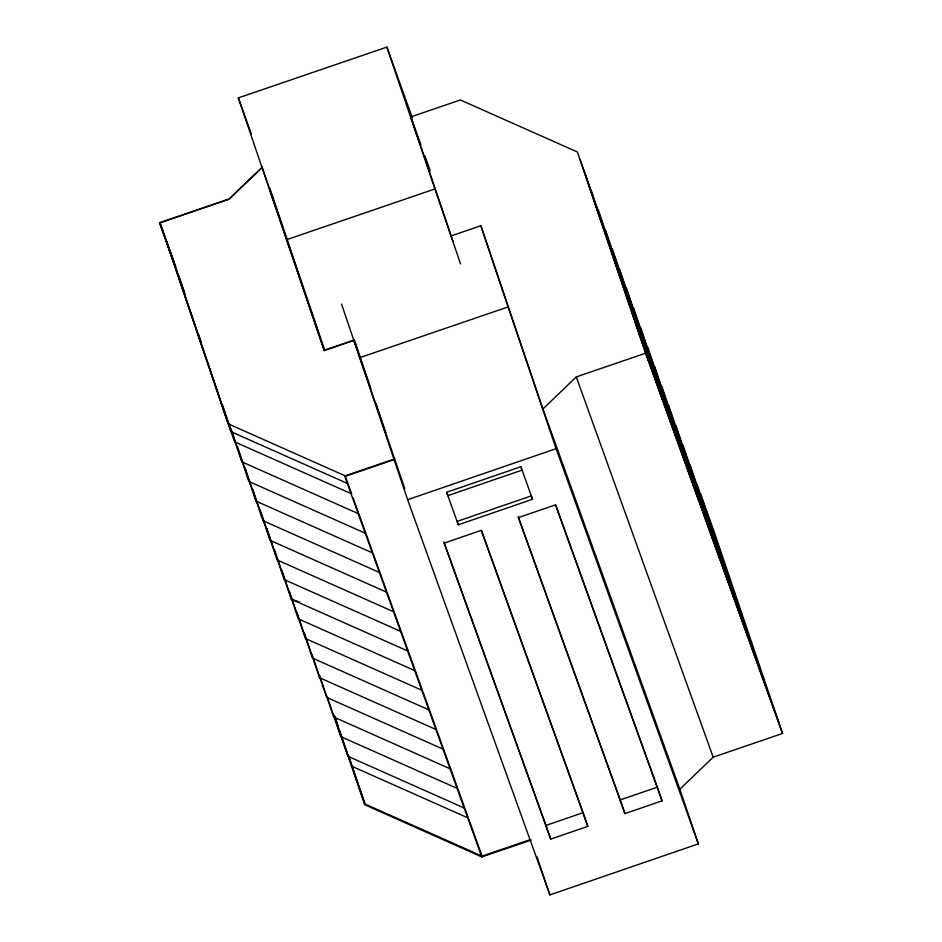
<?xml version="1.0" encoding="UTF-8"?>
<svg xmlns="http://www.w3.org/2000/svg" width="942" height="942" viewBox="0 0 942 942"><rect width="100%" height="100%" fill="white"/><g stroke="black" fill="none" stroke-linecap="round" stroke-linejoin="round"><path stroke-width="1.41" d="M262.594 166.84L229.259 198.903L159.94 222.606L228.094 423.782L345.184 475.84L394.698 458.907M679.853 789.243L542.945 408.981L576.28 376.918L645.6 353.215L782.508 733.477L713.188 757.18L679.853 789.243L698.363 843.879L549.904 894.9L407.627 499.696L341.546 304.054M404.789 488.592L353.968 340.427L324.272 350.589L238.338 97.886L386.879 47.1L412.255 117.573M453.008 241.352L410.842 116.902L460.355 99.97L577.446 152.027L645.6 353.215M286.403 239.751L434.945 188.953L386.879 47.1M451.159 235.9L480.867 225.739L542.945 408.981M359.526 357.725L508.056 306.939L480.867 225.739M394.333 459.543L344.819 476.464L481.798 856.961L531.312 840.029M407.627 499.696L556.086 448.686L698.363 843.879M446.649 492.266L520.879 466.761L532.524 499.26L458.295 524.776L446.649 492.266L447.803 495.645L522.033 470.14L520.879 466.761M443.918 541.862L546.007 825.416L583.122 812.663L587.784 826.369L550.67 839.122L444.106 543.122L481.221 530.37L587.784 826.369M518.147 516.357L620.236 799.899L657.351 787.147L662.026 800.853L624.911 813.617L518.336 517.617L555.45 504.865L662.026 800.853M530.228 839.652L482.08 856.101L365.001 804.044L334.422 716.167M274.358 549.327L291.255 599.218L299.591 602.126M291.255 599.218L408.345 651.275L401.28 631.646L284.19 579.589L266.822 528.321M450.712 769.049L333.656 716.98L319.573 675.414M351.319 766.046L468.41 818.103L465.313 809.519M481.798 856.961L364.636 804.68L339.261 729.756M779.128 723.527L645.058 351.119L580.272 159.893M576.28 376.918L713.188 757.18M555.756 504.983L657.351 787.147M410.842 116.902L420.803 144.562M424.783 155.618L430.258 170.832M481.527 530.487L583.122 812.663M238.338 97.886L251.279 133.823M345.184 475.84L348.01 483.705L230.931 431.648L166.145 240.422L169.807 250.607M348.469 484.977L351.684 493.891L234.593 441.833L170.278 251.997L173.646 261.275M353.12 497.894L358.396 512.554M366.414 534.821L372.537 551.835M380.544 574.078L386.667 591.081M394.686 613.336L400.809 630.339M408.816 652.582L414.939 669.597M422.946 691.84L429.069 708.843M437.076 731.098L443.199 748.101M457.317 787.312L443.67 749.408L326.591 697.351L312.038 654.396M468.892 819.458L481.597 854.747M159.94 222.606L175.871 266.845M184.397 292.185L159.492 222.995L228.812 199.304L262.229 167.464L324.272 350.589M434.945 188.953L460.556 263.925M532.524 499.26L531.37 495.881L457.141 521.397L458.295 524.776M620.236 799.899L624.911 813.617M546.007 825.416L550.67 839.122M782.508 733.477L714.342 532.289L700.66 494.291L765.457 685.517M697.127 484.482L761.913 675.708M690.062 464.853L754.848 656.079M682.997 445.225L747.783 636.451M675.932 425.596L740.718 616.822M668.867 405.967L733.653 597.204M661.802 386.35L726.588 577.576M654.737 366.721L719.523 557.947M647.672 347.092L712.458 538.318M640.607 327.463L705.393 518.689M633.542 307.834L698.328 499.06M626.465 288.205L691.251 479.443M619.4 268.588L684.186 459.814M612.335 248.959L677.121 440.185M605.27 229.33L670.056 420.556M598.205 209.701L662.991 400.927M591.14 190.072L655.926 381.298M583.946 170.078L648.732 361.304M508.056 306.939L556.086 448.686M536.893 856.49L549.904 894.9M370.783 388.339L354.38 339.921L324.672 350.071L269.647 187.658M375.94 403.565L385.784 432.625M348.575 755.555L365.001 804.044M334.551 715.885L337.848 725.587M333.703 714.66L347.786 756.238L464.877 808.295L457.8 788.666L340.721 736.609L327.11 696.421M304.502 633.389L319.526 677.734L436.605 729.779L429.54 710.162L312.461 658.105L296.965 612.371M289.43 591.364L305.396 638.476L422.475 690.533L415.41 670.904L298.32 618.847L281.894 570.346M260.228 510.081L277.125 559.96L394.215 612.017L387.138 592.4L270.06 540.343L252.691 489.063M245.155 468.056L262.995 520.714L380.073 572.771L373.008 553.142L255.93 501.085L237.62 447.038M231.025 428.798L248.865 481.456L365.943 533.513L358.878 513.885L241.8 461.827L222.547 405.013M178.886 276.147L184.985 294.163M198.609 334.351L200.952 341.275"/></g></svg>
